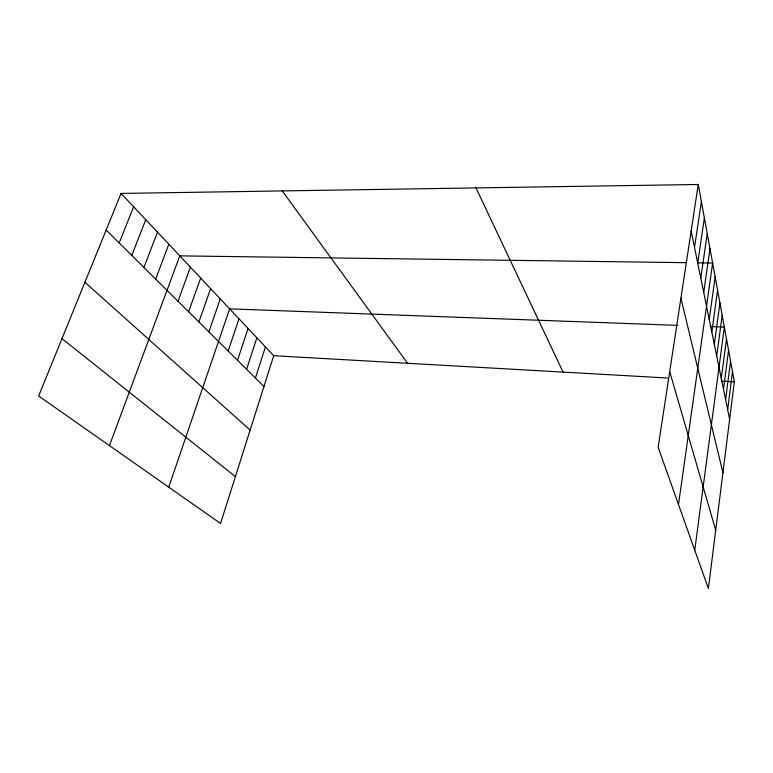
<?xml version="1.0" encoding="UTF-8"?>
<svg xmlns="http://www.w3.org/2000/svg" width="773" height="773" viewBox="0 0 773 773"><rect width="100%" height="100%" fill="white"/><g stroke="black" fill="none" stroke-linecap="round" stroke-linejoin="round"><path stroke-width="1.16" d="M727.664 409.651L732.495 371.639M698.261 184.476L734.35 381.814L708.387 588.524L658.152 447.335L698.261 184.476L121.061 193.424L38.65 395.989L220.556 523.476L273.7 355.696L121.061 193.424M725.625 399.651L730.562 361.107M723.499 389.263L728.562 350.188M721.296 378.49L726.494 338.854M694.753 550.202L724.34 327.095L710.232 326.573M716.706 356.024L722.175 315.249M714.31 344.304L719.924 302.948M711.817 332.11L717.586 290.165M709.228 319.433L715.16 276.869M678.501 504.537L712.629 263.033L697.333 262.83M703.71 292.455L709.991 248.626M700.773 278.087L707.247 233.61M697.71 263.1L704.377 217.938M694.512 247.418L701.391 201.579M255.399 378.007L265.41 346.884M246.597 369.281L256.868 337.801M237.524 360.286L248.065 328.448M228.17 351.01L238.992 318.805M168.756 487.164L229.649 308.862L677.708 325.375M208.855 331.859L220.286 298.909M198.893 321.974L210.633 288.658M188.602 311.77L200.68 278.067M177.983 301.238L190.4 267.139M109.457 445.606L179.79 255.863L685.564 262.675M155.653 279.101L168.823 244.2M143.923 267.468L157.489 232.151M131.777 255.419L145.759 219.687M119.197 242.954L133.623 206.787M273.7 355.696L667.505 378.016M721.238 381.07L734.35 381.814M61.985 338.632L235.407 476.612M84.914 282.271L250.143 430.068M106.162 230.025L263.951 386.481M282.242 190.921L407.593 363.291M476.013 187.916L563.053 372.103M669.708 371.6L715.711 530.201M680.907 298.185L722.929 472.718M691.159 231.021L729.644 419.314"/></g></svg>
